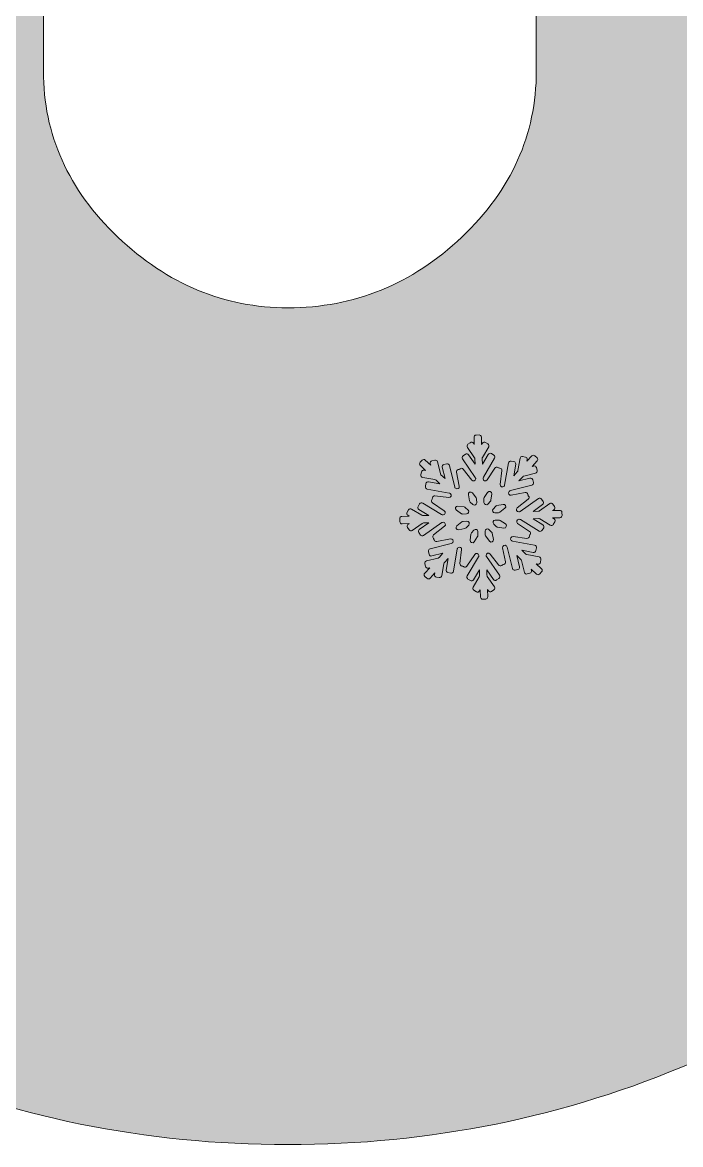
# Model space of a CAD drawing. Header units: millimetres. Extents: x 38 to 178, y -114 to -14.
# Drawn here: x 137.82 to 157.8, y -112.9 to -78.83 of the extents above; entities that cross this region are included whole.
import ezdxf

# ---------------------------------------------------------------- set-up
doc = ezdxf.new("R2010")
doc.units = ezdxf.units.MM
doc.header["$MEASUREMENT"] = 0
doc.layers.add('engraving', color=7, linetype='Continuous')
doc.layers.add('Layer 1', color=7, linetype='Continuous')

msp = doc.modelspace()

# ---------------------------------------------------------------- hatches: boundary and pattern name
at = {"layer": 'Layer 1'}
h = msp.add_hatch(color=2, dxfattribs=at)
h.dxf.hatch_style = 2
edge = h.paths.add_edge_path()
edge.add_spline(control_points=[(156.519, -27.749), (156.519, -27.749), (153.715, -27.749), (153.715, -27.749), (153.018, -26.097), (151.442, -24.9), (149.578, -24.758), (151.083, -23.643), (152.063, -21.859), (152.063, -19.842), (152.063, -16.462), (149.323, -13.721), (145.942, -13.721), (142.562, -13.721), (139.821, -16.462), (139.821, -19.842), (139.821, -21.859), (140.801, -23.643), (142.306, -24.758), (140.442, -24.9), (138.866, -26.097), (138.17, -27.749), (138.17, -27.749), (135.366, -27.749), (135.366, -27.749), (135.366, -27.749), (114.098, -27.749), (114.098, -27.749), (114.098, -27.749), (114.098, -81.46), (114.098, -81.46), (114.098, -85.792), (114.949, -89.87), (116.651, -93.698), (118.352, -97.527), (120.654, -100.853), (123.553, -103.675), (126.454, -106.499), (129.818, -108.741), (133.645, -110.403), (137.474, -112.065), (141.552, -112.898), (145.884, -112.898), (150.215, -112.898), (154.313, -112.065), (158.181, -110.403), (162.047, -108.741), (165.432, -106.499), (168.331, -103.675), (171.231, -100.853), (173.532, -97.527), (175.234, -93.698), (176.934, -89.87), (177.786, -85.792), (177.786, -81.46), (177.786, -81.46), (177.786, -27.749), (177.786, -27.749), (177.786, -27.749), (156.519, -27.749), (156.519, -27.749)], knot_values=[0, 0, 0, 0, 1, 1, 1, 2, 2, 2, 3, 3, 3, 4, 4, 4, 5, 5, 5, 6, 6, 6, 7, 7, 7, 8, 8, 8, 9, 9, 9, 10, 10, 10, 11, 11, 11, 12, 12, 12, 13, 13, 13, 14, 14, 14, 15, 15, 15, 16, 16, 16, 17, 17, 17, 18, 18, 18, 19, 19, 19, 20, 20, 20, 20], degree=3, periodic=1)
edge = h.paths.add_edge_path()
edge.add_spline(control_points=[(142.135, -19.842), (142.135, -17.743), (143.843, -16.035), (145.942, -16.035), (148.042, -16.035), (149.75, -17.743), (149.75, -19.842), (149.75, -21.942), (148.042, -23.65), (145.942, -23.65), (143.843, -23.65), (142.135, -21.942), (142.135, -19.842)], knot_values=[0, 0, 0, 0, 1, 1, 1, 2, 2, 2, 3, 3, 3, 4, 4, 4, 4], degree=3, periodic=1)
edge = h.paths.add_edge_path()
edge.add_spline(control_points=[(151.163, -85.346), (149.655, -86.778), (147.895, -87.492), (145.884, -87.492), (143.95, -87.492), (142.231, -86.778), (140.722, -85.346), (139.214, -83.915), (138.461, -82.234), (138.461, -80.3), (138.461, -80.3), (138.461, -31.811), (138.461, -31.811), (138.461, -31.811), (153.425, -31.811), (153.425, -31.811), (153.425, -31.811), (153.425, -80.3), (153.425, -80.3), (153.425, -82.234), (152.67, -83.915), (151.163, -85.346)], knot_values=[0, 0, 0, 0, 1, 1, 1, 2, 2, 2, 3, 3, 3, 4, 4, 4, 5, 5, 5, 6, 6, 6, 7, 7, 7, 7], degree=3, periodic=1)

# ---------------------------------------------------------------- linework, layer by layer
at = {"layer": 'engraving', "lineweight": 0}
for points, knots in [([(154.205, -93.707), (154.204, -93.669), (154.172, -93.64), (154.135, -93.642), (154.135, -93.642), (153.919, -93.65), (153.919, -93.65), (153.919, -93.65), (153.959, -93.622), (153.959, -93.622), (153.99, -93.6), (153.997, -93.559), (153.976, -93.528), (153.976, -93.528), (153.926, -93.456), (153.926, -93.456), (153.904, -93.425), (153.862, -93.417), (153.831, -93.439), (153.831, -93.439), (153.526, -93.654), (153.526, -93.654), (153.515, -93.662), (153.503, -93.666), (153.489, -93.667), (153.489, -93.667), (153.325, -93.673), (153.325, -93.673), (153.325, -93.673), (153.615, -93.468), (153.615, -93.468), (153.645, -93.447), (153.653, -93.405), (153.632, -93.374), (153.632, -93.374), (153.582, -93.302), (153.582, -93.302), (153.56, -93.271), (153.518, -93.263), (153.487, -93.285), (153.487, -93.285), (152.931, -93.677), (152.931, -93.677), (152.921, -93.685), (152.908, -93.689), (152.895, -93.69), (152.895, -93.69), (152.892, -93.69), (152.892, -93.69), (152.826, -93.692), (152.796, -93.61), (152.847, -93.569), (152.847, -93.569), (153.18, -93.307), (153.18, -93.307), (153.21, -93.284), (153.215, -93.242), (153.192, -93.212), (153.192, -93.212), (153.182, -93.198), (153.182, -93.198), (153.175, -93.19), (153.171, -93.18), (153.169, -93.17), (153.169, -93.17), (153.165, -93.153), (153.165, -93.153), (153.158, -93.116), (153.122, -93.092), (153.086, -93.1), (153.086, -93.1), (152.665, -93.184), (152.665, -93.184), (152.601, -93.196), (152.558, -93.12), (152.602, -93.072), (152.602, -93.072), (152.609, -93.064), (152.609, -93.064), (152.618, -93.054), (152.629, -93.047), (152.642, -93.044), (152.642, -93.044), (153.288, -92.882), (153.288, -92.882), (153.324, -92.873), (153.346, -92.836), (153.337, -92.8), (153.337, -92.8), (153.316, -92.714), (153.316, -92.714), (153.307, -92.678), (153.27, -92.656), (153.233, -92.665), (153.233, -92.665), (152.896, -92.75), (152.896, -92.75), (152.896, -92.75), (153.012, -92.622), (153.012, -92.622), (153.021, -92.612), (153.033, -92.605), (153.045, -92.602), (153.045, -92.602), (153.399, -92.514), (153.399, -92.514), (153.435, -92.504), (153.457, -92.468), (153.448, -92.432), (153.448, -92.432), (153.427, -92.346), (153.427, -92.346), (153.418, -92.309), (153.381, -92.287), (153.345, -92.296), (153.345, -92.296), (153.299, -92.308), (153.299, -92.308), (153.299, -92.308), (153.45, -92.142), (153.45, -92.142), (153.475, -92.115), (153.474, -92.072), (153.447, -92.047), (153.447, -92.047), (153.382, -91.987), (153.382, -91.987), (153.355, -91.961), (153.312, -91.963), (153.286, -91.991), (153.286, -91.991), (153.141, -92.149), (153.141, -92.149), (153.141, -92.149), (153.15, -92.102), (153.15, -92.102), (153.156, -92.065), (153.132, -92.03), (153.095, -92.024), (153.095, -92.024), (153.009, -92.008), (153.009, -92.008), (152.972, -92.002), (152.937, -92.026), (152.931, -92.063), (152.931, -92.063), (152.866, -92.436), (152.866, -92.436), (152.864, -92.448), (152.858, -92.46), (152.849, -92.47), (152.849, -92.47), (152.738, -92.591), (152.738, -92.591), (152.738, -92.591), (152.799, -92.239), (152.799, -92.239), (152.806, -92.203), (152.781, -92.168), (152.745, -92.161), (152.745, -92.161), (152.659, -92.146), (152.659, -92.146), (152.622, -92.139), (152.587, -92.164), (152.581, -92.201), (152.581, -92.201), (152.463, -92.877), (152.463, -92.877), (152.46, -92.89), (152.455, -92.902), (152.446, -92.911), (152.446, -92.911), (152.446, -92.911), (152.446, -92.911), (152.402, -92.96), (152.321, -92.923), (152.329, -92.858), (152.329, -92.858), (152.38, -92.436), (152.38, -92.436), (152.385, -92.399), (152.358, -92.365), (152.321, -92.361), (152.321, -92.361), (152.305, -92.359), (152.305, -92.359), (152.295, -92.357), (152.285, -92.353), (152.276, -92.347), (152.276, -92.347), (152.262, -92.338), (152.262, -92.338), (152.231, -92.317), (152.189, -92.326), (152.168, -92.357), (152.168, -92.357), (151.932, -92.715), (151.932, -92.715), (151.896, -92.769), (151.81, -92.746), (151.808, -92.68), (151.808, -92.68), (151.807, -92.672), (151.807, -92.672), (151.807, -92.659), (151.81, -92.646), (151.817, -92.635), (151.817, -92.635), (152.159, -92.058), (152.159, -92.058), (152.178, -92.026), (152.168, -91.985), (152.136, -91.965), (152.136, -91.965), (152.062, -91.92), (152.062, -91.92), (152.03, -91.9), (151.988, -91.911), (151.968, -91.943), (151.968, -91.943), (151.79, -92.244), (151.79, -92.244), (151.79, -92.244), (151.783, -92.071), (151.783, -92.071), (151.783, -92.058), (151.786, -92.045), (151.792, -92.033), (151.792, -92.033), (151.98, -91.717), (151.98, -91.717), (151.999, -91.685), (151.989, -91.643), (151.958, -91.624), (151.958, -91.624), (151.883, -91.579), (151.883, -91.579), (151.851, -91.559), (151.809, -91.57), (151.789, -91.602), (151.789, -91.602), (151.766, -91.642), (151.766, -91.642), (151.766, -91.642), (151.757, -91.417), (151.757, -91.417), (151.755, -91.38), (151.724, -91.351), (151.686, -91.352), (151.686, -91.352), (151.6, -91.356), (151.6, -91.356), (151.562, -91.357), (151.533, -91.389), (151.535, -91.426), (151.535, -91.426), (151.543, -91.643), (151.543, -91.643), (151.543, -91.643), (151.517, -91.605), (151.517, -91.605), (151.496, -91.574), (151.453, -91.566), (151.422, -91.588), (151.422, -91.588), (151.351, -91.638), (151.351, -91.638), (151.321, -91.66), (151.313, -91.701), (151.334, -91.732), (151.334, -91.732), (151.549, -92.043), (151.549, -92.043), (151.556, -92.053), (151.56, -92.065), (151.561, -92.078), (151.561, -92.078), (151.568, -92.245), (151.568, -92.245), (151.568, -92.245), (151.366, -91.952), (151.366, -91.952), (151.344, -91.922), (151.302, -91.914), (151.271, -91.936), (151.271, -91.936), (151.2, -91.986), (151.2, -91.986), (151.17, -92.007), (151.162, -92.049), (151.183, -92.08), (151.183, -92.08), (151.573, -92.644), (151.573, -92.644), (151.581, -92.655), (151.585, -92.667), (151.585, -92.68), (151.585, -92.68), (151.585, -92.681), (151.585, -92.681), (151.588, -92.747), (151.504, -92.777), (151.464, -92.725), (151.464, -92.725), (151.208, -92.392), (151.208, -92.392), (151.185, -92.362), (151.142, -92.357), (151.112, -92.38), (151.112, -92.38), (151.099, -92.39), (151.099, -92.39), (151.091, -92.397), (151.081, -92.401), (151.071, -92.403), (151.071, -92.403), (151.055, -92.406), (151.055, -92.406), (151.018, -92.414), (150.995, -92.449), (151.002, -92.486), (151.002, -92.486), (151.085, -92.911), (151.085, -92.911), (151.098, -92.975), (151.021, -93.018), (150.973, -92.973), (150.973, -92.973), (150.969, -92.969), (150.969, -92.969), (150.959, -92.96), (150.952, -92.949), (150.949, -92.936), (150.949, -92.936), (150.787, -92.282), (150.787, -92.282), (150.778, -92.245), (150.742, -92.223), (150.705, -92.232), (150.705, -92.232), (150.621, -92.253), (150.621, -92.253), (150.585, -92.262), (150.563, -92.299), (150.572, -92.335), (150.572, -92.335), (150.656, -92.677), (150.656, -92.677), (150.656, -92.677), (150.531, -92.56), (150.531, -92.56), (150.522, -92.551), (150.515, -92.54), (150.512, -92.527), (150.512, -92.527), (150.423, -92.168), (150.423, -92.168), (150.414, -92.131), (150.377, -92.109), (150.341, -92.118), (150.341, -92.118), (150.256, -92.14), (150.256, -92.14), (150.22, -92.149), (150.198, -92.185), (150.207, -92.221), (150.207, -92.221), (150.219, -92.268), (150.219, -92.268), (150.219, -92.268), (150.056, -92.116), (150.056, -92.116), (150.029, -92.09), (149.985, -92.092), (149.96, -92.12), (149.96, -92.12), (149.901, -92.184), (149.901, -92.184), (149.876, -92.212), (149.878, -92.254), (149.905, -92.279), (149.905, -92.279), (150.064, -92.428), (150.064, -92.428), (150.064, -92.428), (150.017, -92.42), (150.017, -92.42), (149.98, -92.413), (149.945, -92.438), (149.938, -92.475), (149.938, -92.475), (149.923, -92.562), (149.923, -92.562), (149.917, -92.598), (149.941, -92.633), (149.978, -92.64), (149.978, -92.64), (150.345, -92.706), (150.345, -92.706), (150.358, -92.709), (150.37, -92.715), (150.38, -92.724), (150.38, -92.724), (150.501, -92.837), (150.501, -92.837), (150.501, -92.837), (150.154, -92.774), (150.154, -92.774), (150.117, -92.768), (150.081, -92.792), (150.075, -92.829), (150.075, -92.829), (150.06, -92.916), (150.06, -92.916), (150.053, -92.953), (150.078, -92.988), (150.114, -92.995), (150.114, -92.995), (150.783, -93.116), (150.783, -93.116), (150.796, -93.118), (150.808, -93.124), (150.817, -93.133), (150.817, -93.133), (150.82, -93.136), (150.82, -93.136), (150.868, -93.18), (150.831, -93.261), (150.766, -93.252), (150.766, -93.252), (150.349, -93.199), (150.349, -93.199), (150.312, -93.195), (150.278, -93.221), (150.273, -93.258), (150.273, -93.258), (150.271, -93.275), (150.271, -93.275), (150.27, -93.286), (150.266, -93.296), (150.261, -93.304), (150.261, -93.304), (150.251, -93.319), (150.251, -93.319), (150.231, -93.35), (150.239, -93.391), (150.27, -93.412), (150.27, -93.412), (150.628, -93.655), (150.628, -93.655), (150.682, -93.692), (150.658, -93.776), (150.593, -93.779), (150.593, -93.779), (150.585, -93.779), (150.585, -93.779), (150.571, -93.78), (150.558, -93.776), (150.547, -93.77), (150.547, -93.77), (149.976, -93.422), (149.976, -93.422), (149.944, -93.402), (149.902, -93.413), (149.883, -93.445), (149.883, -93.445), (149.838, -93.521), (149.838, -93.521), (149.819, -93.553), (149.829, -93.594), (149.861, -93.613), (149.861, -93.613), (150.161, -93.796), (150.161, -93.796), (150.161, -93.796), (149.99, -93.802), (149.99, -93.802), (149.977, -93.803), (149.964, -93.799), (149.952, -93.793), (149.952, -93.793), (149.64, -93.602), (149.64, -93.602), (149.607, -93.583), (149.565, -93.593), (149.546, -93.625), (149.546, -93.625), (149.501, -93.701), (149.501, -93.701), (149.482, -93.733), (149.493, -93.774), (149.524, -93.793), (149.524, -93.793), (149.566, -93.819), (149.566, -93.819), (149.566, -93.819), (149.344, -93.827), (149.344, -93.827), (149.306, -93.829), (149.277, -93.86), (149.279, -93.898), (149.279, -93.898), (149.282, -93.986), (149.282, -93.986), (149.284, -94.023), (149.315, -94.053), (149.353, -94.051), (149.353, -94.051), (149.568, -94.043), (149.568, -94.043), (149.568, -94.043), (149.528, -94.071), (149.528, -94.071), (149.498, -94.092), (149.49, -94.134), (149.511, -94.165), (149.511, -94.165), (149.562, -94.237), (149.562, -94.237), (149.583, -94.268), (149.626, -94.276), (149.656, -94.254), (149.656, -94.254), (149.961, -94.038), (149.961, -94.038), (149.972, -94.031), (149.985, -94.027), (149.998, -94.026), (149.998, -94.026), (150.163, -94.02), (150.163, -94.02), (150.163, -94.02), (149.872, -94.225), (149.872, -94.225), (149.842, -94.246), (149.835, -94.288), (149.856, -94.318), (149.856, -94.318), (149.906, -94.391), (149.906, -94.391), (149.927, -94.422), (149.97, -94.43), (150, -94.408), (150, -94.408), (150.556, -94.015), (150.556, -94.015), (150.567, -94.008), (150.579, -94.003), (150.593, -94.003), (150.593, -94.003), (150.596, -94.003), (150.596, -94.003), (150.661, -94), (150.692, -94.083), (150.64, -94.124), (150.64, -94.124), (150.307, -94.386), (150.307, -94.386), (150.278, -94.409), (150.273, -94.451), (150.295, -94.481), (150.295, -94.481), (150.306, -94.494), (150.306, -94.494), (150.312, -94.503), (150.317, -94.512), (150.319, -94.523), (150.319, -94.523), (150.322, -94.54), (150.322, -94.54), (150.329, -94.576), (150.365, -94.6), (150.402, -94.593), (150.402, -94.593), (150.822, -94.509), (150.822, -94.509), (150.887, -94.496), (150.93, -94.573), (150.886, -94.621), (150.886, -94.621), (150.879, -94.629), (150.879, -94.629), (150.87, -94.639), (150.858, -94.645), (150.845, -94.649), (150.845, -94.649), (150.2, -94.811), (150.2, -94.811), (150.164, -94.82), (150.142, -94.856), (150.151, -94.893), (150.151, -94.893), (150.172, -94.978), (150.172, -94.978), (150.181, -95.015), (150.218, -95.037), (150.254, -95.028), (150.254, -95.028), (150.592, -94.943), (150.592, -94.943), (150.592, -94.943), (150.475, -95.071), (150.475, -95.071), (150.466, -95.08), (150.455, -95.087), (150.442, -95.091), (150.442, -95.091), (150.088, -95.179), (150.088, -95.179), (150.052, -95.188), (150.03, -95.225), (150.039, -95.261), (150.039, -95.261), (150.06, -95.347), (150.06, -95.347), (150.069, -95.383), (150.106, -95.405), (150.142, -95.396), (150.142, -95.396), (150.189, -95.385), (150.189, -95.385), (150.189, -95.385), (150.037, -95.551), (150.037, -95.551), (150.012, -95.578), (150.014, -95.621), (150.041, -95.646), (150.041, -95.646), (150.105, -95.706), (150.105, -95.706), (150.132, -95.732), (150.176, -95.73), (150.201, -95.702), (150.201, -95.702), (150.346, -95.543), (150.346, -95.543), (150.346, -95.543), (150.338, -95.591), (150.338, -95.591), (150.331, -95.627), (150.356, -95.662), (150.392, -95.669), (150.392, -95.669), (150.478, -95.684), (150.478, -95.684), (150.515, -95.691), (150.55, -95.666), (150.557, -95.629), (150.557, -95.629), (150.621, -95.257), (150.621, -95.257), (150.624, -95.245), (150.629, -95.233), (150.638, -95.223), (150.638, -95.223), (150.749, -95.102), (150.749, -95.102), (150.749, -95.102), (150.688, -95.454), (150.688, -95.454), (150.682, -95.49), (150.706, -95.525), (150.743, -95.532), (150.743, -95.532), (150.828, -95.547), (150.828, -95.547), (150.865, -95.554), (150.9, -95.529), (150.907, -95.492), (150.907, -95.492), (151.025, -94.815), (151.025, -94.815), (151.027, -94.803), (151.033, -94.791), (151.041, -94.781), (151.041, -94.781), (151.041, -94.781), (151.041, -94.781), (151.086, -94.733), (151.166, -94.77), (151.159, -94.835), (151.159, -94.835), (151.107, -95.257), (151.107, -95.257), (151.103, -95.294), (151.129, -95.327), (151.166, -95.332), (151.166, -95.332), (151.182, -95.334), (151.182, -95.334), (151.193, -95.336), (151.203, -95.339), (151.212, -95.345), (151.212, -95.345), (151.225, -95.354), (151.225, -95.354), (151.256, -95.376), (151.299, -95.367), (151.319, -95.336), (151.319, -95.336), (151.556, -94.978), (151.556, -94.978), (151.592, -94.923), (151.677, -94.947), (151.68, -95.013), (151.68, -95.013), (151.68, -95.02), (151.68, -95.02), (151.681, -95.033), (151.677, -95.046), (151.671, -95.058), (151.671, -95.058), (151.328, -95.635), (151.328, -95.635), (151.309, -95.667), (151.319, -95.708), (151.351, -95.728), (151.351, -95.728), (151.426, -95.773), (151.426, -95.773), (151.458, -95.793), (151.5, -95.782), (151.519, -95.75), (151.519, -95.75), (151.697, -95.449), (151.697, -95.449), (151.697, -95.449), (151.704, -95.622), (151.704, -95.622), (151.705, -95.635), (151.702, -95.648), (151.695, -95.659), (151.695, -95.659), (151.507, -95.976), (151.507, -95.976), (151.488, -96.008), (151.498, -96.049), (151.53, -96.069), (151.53, -96.069), (151.605, -96.114), (151.605, -96.114), (151.637, -96.134), (151.679, -96.123), (151.698, -96.091), (151.698, -96.091), (151.722, -96.051), (151.722, -96.051), (151.722, -96.051), (151.731, -96.275), (151.731, -96.275), (151.732, -96.313), (151.764, -96.342), (151.801, -96.34), (151.801, -96.34), (151.888, -96.337), (151.888, -96.337), (151.925, -96.335), (151.954, -96.304), (151.953, -96.267), (151.953, -96.267), (151.944, -96.05), (151.944, -96.05), (151.944, -96.05), (151.97, -96.088), (151.97, -96.088), (151.992, -96.119), (152.034, -96.127), (152.065, -96.105), (152.065, -96.105), (152.136, -96.055), (152.136, -96.055), (152.167, -96.033), (152.174, -95.991), (152.153, -95.961), (152.153, -95.961), (151.938, -95.65), (151.938, -95.65), (151.931, -95.64), (151.927, -95.627), (151.926, -95.614), (151.926, -95.614), (151.92, -95.448), (151.92, -95.448), (151.92, -95.448), (152.122, -95.74), (152.122, -95.74), (152.143, -95.771), (152.186, -95.779), (152.216, -95.757), (152.216, -95.757), (152.288, -95.707), (152.288, -95.707), (152.318, -95.685), (152.325, -95.643), (152.304, -95.613), (152.304, -95.613), (151.914, -95.048), (151.914, -95.048), (151.907, -95.038), (151.903, -95.026), (151.902, -95.013), (151.902, -95.013), (151.902, -95.012), (151.902, -95.012), (151.899, -94.946), (151.983, -94.915), (152.023, -94.968), (152.023, -94.968), (152.28, -95.301), (152.28, -95.301), (152.303, -95.331), (152.346, -95.336), (152.375, -95.313), (152.375, -95.313), (152.388, -95.303), (152.388, -95.303), (152.396, -95.296), (152.406, -95.292), (152.417, -95.29), (152.417, -95.29), (152.433, -95.286), (152.433, -95.286), (152.469, -95.279), (152.493, -95.243), (152.486, -95.207), (152.486, -95.207), (152.402, -94.782), (152.402, -94.782), (152.389, -94.718), (152.467, -94.675), (152.515, -94.72), (152.515, -94.72), (152.519, -94.723), (152.519, -94.723), (152.528, -94.732), (152.535, -94.744), (152.538, -94.757), (152.538, -94.757), (152.7, -95.411), (152.7, -95.411), (152.709, -95.448), (152.746, -95.47), (152.782, -95.461), (152.782, -95.461), (152.866, -95.439), (152.866, -95.439), (152.903, -95.43), (152.925, -95.394), (152.916, -95.358), (152.916, -95.358), (152.831, -95.016), (152.831, -95.016), (152.831, -95.016), (152.956, -95.133), (152.956, -95.133), (152.966, -95.142), (152.973, -95.153), (152.976, -95.166), (152.976, -95.166), (153.065, -95.525), (153.065, -95.525), (153.074, -95.561), (153.11, -95.584), (153.147, -95.574), (153.147, -95.574), (153.231, -95.553), (153.231, -95.553), (153.267, -95.544), (153.289, -95.508), (153.28, -95.471), (153.28, -95.471), (153.269, -95.425), (153.269, -95.425), (153.269, -95.425), (153.431, -95.577), (153.431, -95.577), (153.459, -95.603), (153.502, -95.601), (153.528, -95.573), (153.528, -95.573), (153.587, -95.508), (153.587, -95.508), (153.612, -95.481), (153.61, -95.439), (153.583, -95.413), (153.583, -95.413), (153.424, -95.265), (153.424, -95.265), (153.424, -95.265), (153.47, -95.273), (153.47, -95.273), (153.507, -95.28), (153.543, -95.255), (153.549, -95.218), (153.549, -95.218), (153.564, -95.131), (153.564, -95.131), (153.57, -95.094), (153.546, -95.059), (153.509, -95.053), (153.509, -95.053), (153.142, -94.986), (153.142, -94.986), (153.129, -94.984), (153.117, -94.978), (153.108, -94.969), (153.108, -94.969), (152.986, -94.855), (152.986, -94.855), (152.986, -94.855), (153.334, -94.918), (153.334, -94.918), (153.371, -94.925), (153.406, -94.9), (153.412, -94.863), (153.412, -94.863), (153.428, -94.776), (153.428, -94.776), (153.434, -94.74), (153.41, -94.705), (153.373, -94.698), (153.373, -94.698), (152.704, -94.577), (152.704, -94.577), (152.692, -94.575), (152.68, -94.569), (152.67, -94.56), (152.67, -94.56), (152.667, -94.557), (152.667, -94.557), (152.619, -94.512), (152.657, -94.432), (152.722, -94.441), (152.722, -94.441), (153.138, -94.493), (153.138, -94.493), (153.176, -94.498), (153.209, -94.472), (153.214, -94.435), (153.214, -94.435), (153.216, -94.417), (153.216, -94.417), (153.217, -94.407), (153.221, -94.397), (153.227, -94.388), (153.227, -94.388), (153.236, -94.374), (153.236, -94.374), (153.257, -94.343), (153.249, -94.301), (153.218, -94.281), (153.218, -94.281), (152.859, -94.037), (152.859, -94.037), (152.805, -94.001), (152.829, -93.916), (152.894, -93.914), (152.894, -93.914), (152.903, -93.913), (152.903, -93.913), (152.916, -93.913), (152.929, -93.916), (152.941, -93.923), (152.941, -93.923), (153.511, -94.271), (153.511, -94.271), (153.543, -94.29), (153.585, -94.28), (153.605, -94.248), (153.605, -94.248), (153.649, -94.172), (153.649, -94.172), (153.668, -94.14), (153.658, -94.099), (153.626, -94.08), (153.626, -94.08), (153.327, -93.897), (153.327, -93.897), (153.327, -93.897), (153.497, -93.89), (153.497, -93.89), (153.511, -93.89), (153.524, -93.893), (153.535, -93.9), (153.535, -93.9), (153.848, -94.091), (153.848, -94.091), (153.88, -94.11), (153.922, -94.1), (153.941, -94.067), (153.941, -94.067), (153.986, -93.992), (153.986, -93.992), (154.005, -93.96), (153.995, -93.919), (153.963, -93.899), (153.963, -93.899), (153.921, -93.874), (153.921, -93.874), (153.921, -93.874), (154.144, -93.865), (154.144, -93.865), (154.181, -93.864), (154.21, -93.832), (154.209, -93.795), (154.209, -93.795), (154.205, -93.707), (154.205, -93.707)], [0, 0, 0, 0, 1, 1, 1, 2, 2, 2, 3, 3, 3, 4, 4, 4, 5, 5, 5, 6, 6, 6, 7, 7, 7, 8, 8, 8, 9, 9, 9, 10, 10, 10, 11, 11, 11, 12, 12, 12, 13, 13, 13, 14, 14, 14, 15, 15, 15, 16, 16, 16, 17, 17, 17, 18, 18, 18, 19, 19, 19, 20, 20, 20, 21, 21, 21, 22, 22, 22, 23, 23, 23, 24, 24, 24, 25, 25, 25, 26, 26, 26, 27, 27, 27, 28, 28, 28, 29, 29, 29, 30, 30, 30, 31, 31, 31, 32, 32, 32, 33, 33, 33, 34, 34, 34, 35, 35, 35, 36, 36, 36, 37, 37, 37, 38, 38, 38, 39, 39, 39, 40, 40, 40, 41, 41, 41, 42, 42, 42, 43, 43, 43, 44, 44, 44, 45, 45, 45, 46, 46, 46, 47, 47, 47, 48, 48, 48, 49, 49, 49, 50, 50, 50, 51, 51, 51, 52, 52, 52, 53, 53, 53, 54, 54, 54, 55, 55, 55, 56, 56, 56, 57, 57, 57, 58, 58, 58, 59, 59, 59, 60, 60, 60, 61, 61, 61, 62, 62, 62, 63, 63, 63, 64, 64, 64, 65, 65, 65, 66, 66, 66, 67, 67, 67, 68, 68, 68, 69, 69, 69, 70, 70, 70, 71, 71, 71, 72, 72, 72, 73, 73, 73, 74, 74, 74, 75, 75, 75, 76, 76, 76, 77, 77, 77, 78, 78, 78, 79, 79, 79, 80, 80, 80, 81, 81, 81, 82, 82, 82, 83, 83, 83, 84, 84, 84, 85, 85, 85, 86, 86, 86, 87, 87, 87, 88, 88, 88, 89, 89, 89, 90, 90, 90, 91, 91, 91, 92, 92, 92, 93, 93, 93, 94, 94, 94, 95, 95, 95, 96, 96, 96, 97, 97, 97, 98, 98, 98, 99, 99, 99, 100, 100, 100, 101, 101, 101, 102, 102, 102, 103, 103, 103, 104, 104, 104, 105, 105, 105, 106, 106, 106, 107, 107, 107, 108, 108, 108, 109, 109, 109, 110, 110, 110, 111, 111, 111, 112, 112, 112, 113, 113, 113, 114, 114, 114, 115, 115, 115, 116, 116, 116, 117, 117, 117, 118, 118, 118, 119, 119, 119, 120, 120, 120, 121, 121, 121, 122, 122, 122, 123, 123, 123, 124, 124, 124, 125, 125, 125, 126, 126, 126, 127, 127, 127, 128, 128, 128, 129, 129, 129, 130, 130, 130, 131, 131, 131, 132, 132, 132, 133, 133, 133, 134, 134, 134, 135, 135, 135, 136, 136, 136, 137, 137, 137, 138, 138, 138, 139, 139, 139, 140, 140, 140, 141, 141, 141, 142, 142, 142, 143, 143, 143, 144, 144, 144, 145, 145, 145, 146, 146, 146, 147, 147, 147, 148, 148, 148, 149, 149, 149, 150, 150, 150, 151, 151, 151, 152, 152, 152, 153, 153, 153, 154, 154, 154, 155, 155, 155, 156, 156, 156, 157, 157, 157, 158, 158, 158, 159, 159, 159, 160, 160, 160, 161, 161, 161, 162, 162, 162, 163, 163, 163, 164, 164, 164, 165, 165, 165, 166, 166, 166, 167, 167, 167, 168, 168, 168, 169, 169, 169, 170, 170, 170, 171, 171, 171, 172, 172, 172, 173, 173, 173, 174, 174, 174, 175, 175, 175, 176, 176, 176, 177, 177, 177, 178, 178, 178, 179, 179, 179, 180, 180, 180, 181, 181, 181, 182, 182, 182, 183, 183, 183, 184, 184, 184, 185, 185, 185, 186, 186, 186, 187, 187, 187, 188, 188, 188, 189, 189, 189, 190, 190, 190, 191, 191, 191, 192, 192, 192, 193, 193, 193, 194, 194, 194, 195, 195, 195, 196, 196, 196, 197, 197, 197, 198, 198, 198, 199, 199, 199, 200, 200, 200, 201, 201, 201, 202, 202, 202, 203, 203, 203, 204, 204, 204, 205, 205, 205, 206, 206, 206, 207, 207, 207, 208, 208, 208, 209, 209, 209, 210, 210, 210, 211, 211, 211, 212, 212, 212, 213, 213, 213, 214, 214, 214, 215, 215, 215, 216, 216, 216, 217, 217, 217, 218, 218, 218, 219, 219, 219, 220, 220, 220, 221, 221, 221, 222, 222, 222, 223, 223, 223, 224, 224, 224, 225, 225, 225, 226, 226, 226, 227, 227, 227, 228, 228, 228, 229, 229, 229, 230, 230, 230, 231, 231, 231, 232, 232, 232, 233, 233, 233, 234, 234, 234, 235, 235, 235, 236, 236, 236, 237, 237, 237, 238, 238, 238, 239, 239, 239, 240, 240, 240, 241, 241, 241, 242, 242, 242, 243, 243, 243, 244, 244, 244, 245, 245, 245, 246, 246, 246, 247, 247, 247, 248, 248, 248, 249, 249, 249, 250, 250, 250, 251, 251, 251, 252, 252, 252, 253, 253, 253, 254, 254, 254, 255, 255, 255, 256, 256, 256, 257, 257, 257, 258, 258, 258, 259, 259, 259, 260, 260, 260, 261, 261, 261, 262, 262, 262, 263, 263, 263, 264, 264, 264, 265, 265, 265, 266, 266, 266, 267, 267, 267, 268, 268, 268, 269, 269, 269, 270, 270, 270, 271, 271, 271, 272, 272, 272, 273, 273, 273, 274, 274, 274, 275, 275, 275, 276, 276, 276, 277, 277, 277, 278, 278, 278, 279, 279, 279, 280, 280, 280, 281, 281, 281, 282, 282, 282, 283, 283, 283, 284, 284, 284, 285, 285, 285, 286, 286, 286, 287, 287, 287, 288, 288, 288, 289, 289, 289, 290, 290, 290, 291, 291, 291, 292, 292, 292, 293, 293, 293, 294, 294, 294, 295, 295, 295, 296, 296, 296, 297, 297, 297, 298, 298, 298, 299, 299, 299, 300, 300, 300, 301, 301, 301, 302, 302, 302, 303, 303, 303, 304, 304, 304, 305, 305, 305, 306, 306, 306, 307, 307, 307, 308, 308, 308, 309, 309, 309, 310, 310, 310, 311, 311, 311, 312, 312, 312, 313, 313, 313, 314, 314, 314, 315, 315, 315, 316, 316, 316, 317, 317, 317, 318, 318, 318, 319, 319, 319, 320, 320, 320, 321, 321, 321, 322, 322, 322, 323, 323, 323, 324, 324, 324, 325, 325, 325, 326, 326, 326, 327, 327, 327, 328, 328, 328, 329, 329, 329, 330, 330, 330, 331, 331, 331, 332, 332, 332, 333, 333, 333, 334, 334, 334, 335, 335, 335, 336, 336, 336, 336]), ([(151.483, -93.114), (151.483, -93.114), (151.596, -93.262), (151.596, -93.262), (151.605, -93.273), (151.61, -93.286), (151.61, -93.3), (151.61, -93.3), (151.615, -93.415), (151.615, -93.415), (151.617, -93.475), (151.545, -93.508), (151.501, -93.467), (151.501, -93.467), (151.42, -93.391), (151.42, -93.391), (151.409, -93.381), (151.402, -93.368), (151.399, -93.354), (151.399, -93.354), (151.363, -93.169), (151.363, -93.169), (151.349, -93.099), (151.439, -93.058), (151.483, -93.114)], [0, 0, 0, 0, 1, 1, 1, 2, 2, 2, 3, 3, 3, 4, 4, 4, 5, 5, 5, 6, 6, 6, 7, 7, 7, 8, 8, 8, 8]), ([(151.837, -93.407), (151.837, -93.407), (151.832, -93.292), (151.832, -93.292), (151.832, -93.278), (151.836, -93.264), (151.844, -93.252), (151.844, -93.252), (151.947, -93.096), (151.947, -93.096), (151.986, -93.037), (152.079, -93.071), (152.07, -93.142), (152.07, -93.142), (152.048, -93.329), (152.048, -93.329), (152.046, -93.343), (152.04, -93.356), (152.03, -93.367), (152.03, -93.367), (151.955, -93.45), (151.955, -93.45), (151.914, -93.494), (151.84, -93.467), (151.837, -93.407)], [0, 0, 0, 0, 1, 1, 1, 2, 2, 2, 3, 3, 3, 4, 4, 4, 5, 5, 5, 6, 6, 6, 7, 7, 7, 8, 8, 8, 8]), ([(151.157, -93.744), (151.157, -93.744), (150.998, -93.636), (150.998, -93.636), (150.939, -93.596), (150.974, -93.504), (151.044, -93.513), (151.044, -93.513), (151.231, -93.537), (151.231, -93.537), (151.245, -93.539), (151.258, -93.545), (151.268, -93.555), (151.268, -93.555), (151.354, -93.634), (151.354, -93.634), (151.397, -93.675), (151.37, -93.749), (151.31, -93.751), (151.31, -93.751), (151.197, -93.756), (151.197, -93.756), (151.183, -93.756), (151.169, -93.752), (151.157, -93.744)], [0, 0, 0, 0, 1, 1, 1, 2, 2, 2, 3, 3, 3, 4, 4, 4, 5, 5, 5, 6, 6, 6, 7, 7, 7, 8, 8, 8, 8]), ([(152.115, -93.605), (152.115, -93.605), (152.193, -93.519), (152.193, -93.519), (152.203, -93.509), (152.216, -93.501), (152.23, -93.499), (152.23, -93.499), (152.416, -93.461), (152.416, -93.461), (152.486, -93.448), (152.527, -93.537), (152.471, -93.581), (152.471, -93.581), (152.321, -93.699), (152.321, -93.699), (152.31, -93.708), (152.296, -93.713), (152.282, -93.714), (152.282, -93.714), (152.168, -93.718), (152.168, -93.718), (152.108, -93.72), (152.075, -93.649), (152.115, -93.605)], [0, 0, 0, 0, 1, 1, 1, 2, 2, 2, 3, 3, 3, 4, 4, 4, 5, 5, 5, 6, 6, 6, 7, 7, 7, 8, 8, 8, 8]), ([(151.372, -94.088), (151.372, -94.088), (151.294, -94.173), (151.294, -94.173), (151.284, -94.184), (151.272, -94.191), (151.257, -94.194), (151.257, -94.194), (151.072, -94.231), (151.072, -94.231), (151.002, -94.245), (150.96, -94.156), (151.016, -94.112), (151.016, -94.112), (151.166, -93.994), (151.166, -93.994), (151.178, -93.985), (151.191, -93.98), (151.206, -93.979), (151.206, -93.979), (151.319, -93.975), (151.319, -93.975), (151.38, -93.972), (151.413, -94.044), (151.372, -94.088)], [0, 0, 0, 0, 1, 1, 1, 2, 2, 2, 3, 3, 3, 4, 4, 4, 5, 5, 5, 6, 6, 6, 7, 7, 7, 8, 8, 8, 8]), ([(152.331, -93.949), (152.331, -93.949), (152.489, -94.056), (152.489, -94.056), (152.548, -94.096), (152.514, -94.189), (152.443, -94.18), (152.443, -94.18), (152.257, -94.156), (152.257, -94.156), (152.243, -94.154), (152.229, -94.148), (152.219, -94.138), (152.219, -94.138), (152.134, -94.059), (152.134, -94.059), (152.09, -94.018), (152.117, -93.944), (152.177, -93.942), (152.177, -93.942), (152.29, -93.937), (152.29, -93.937), (152.304, -93.937), (152.319, -93.941), (152.331, -93.949)], [0, 0, 0, 0, 1, 1, 1, 2, 2, 2, 3, 3, 3, 4, 4, 4, 5, 5, 5, 6, 6, 6, 7, 7, 7, 8, 8, 8, 8]), ([(151.65, -94.286), (151.65, -94.286), (151.655, -94.4), (151.655, -94.4), (151.655, -94.415), (151.652, -94.429), (151.644, -94.44), (151.644, -94.44), (151.541, -94.596), (151.541, -94.596), (151.501, -94.656), (151.408, -94.622), (151.417, -94.551), (151.417, -94.551), (151.44, -94.363), (151.44, -94.363), (151.442, -94.349), (151.448, -94.336), (151.457, -94.326), (151.457, -94.326), (151.533, -94.243), (151.533, -94.243), (151.573, -94.198), (151.648, -94.226), (151.65, -94.286)], [0, 0, 0, 0, 1, 1, 1, 2, 2, 2, 3, 3, 3, 4, 4, 4, 5, 5, 5, 6, 6, 6, 7, 7, 7, 8, 8, 8, 8]), ([(152.004, -94.578), (152.004, -94.578), (151.891, -94.431), (151.891, -94.431), (151.882, -94.42), (151.878, -94.406), (151.877, -94.392), (151.877, -94.392), (151.872, -94.278), (151.872, -94.278), (151.87, -94.217), (151.942, -94.184), (151.986, -94.226), (151.986, -94.226), (152.068, -94.302), (152.068, -94.302), (152.078, -94.312), (152.085, -94.324), (152.088, -94.338), (152.088, -94.338), (152.125, -94.524), (152.125, -94.524), (152.138, -94.594), (152.048, -94.635), (152.004, -94.578)], [0, 0, 0, 0, 1, 1, 1, 2, 2, 2, 3, 3, 3, 4, 4, 4, 5, 5, 5, 6, 6, 6, 7, 7, 7, 8, 8, 8, 8])]:
    msp.add_open_spline(points, degree=3, knots=knots, dxfattribs=at)
at = {"layer": 'Layer 1', "lineweight": 0}
for points, knots in [([(156.519, -27.749), (156.519, -27.749), (153.715, -27.749), (153.715, -27.749), (153.018, -26.097), (151.442, -24.9), (149.578, -24.758), (151.083, -23.643), (152.063, -21.859), (152.063, -19.842), (152.063, -16.462), (149.323, -13.721), (145.942, -13.721), (142.562, -13.721), (139.821, -16.462), (139.821, -19.842), (139.821, -21.859), (140.801, -23.643), (142.306, -24.758), (140.442, -24.9), (138.866, -26.097), (138.17, -27.749), (138.17, -27.749), (135.366, -27.749), (135.366, -27.749), (135.366, -27.749), (114.098, -27.749), (114.098, -27.749), (114.098, -27.749), (114.098, -81.46), (114.098, -81.46), (114.098, -85.792), (114.949, -89.87), (116.651, -93.698), (118.352, -97.527), (120.654, -100.853), (123.553, -103.675), (126.454, -106.499), (129.818, -108.741), (133.645, -110.403), (137.474, -112.065), (141.552, -112.898), (145.884, -112.898), (150.215, -112.898), (154.313, -112.065), (158.181, -110.403), (162.047, -108.741), (165.432, -106.499), (168.331, -103.675), (171.231, -100.853), (173.532, -97.527), (175.234, -93.698), (176.934, -89.87), (177.786, -85.792), (177.786, -81.46), (177.786, -81.46), (177.786, -27.749), (177.786, -27.749), (177.786, -27.749), (156.519, -27.749), (156.519, -27.749)], [0, 0, 0, 0, 1, 1, 1, 2, 2, 2, 3, 3, 3, 4, 4, 4, 5, 5, 5, 6, 6, 6, 7, 7, 7, 8, 8, 8, 9, 9, 9, 10, 10, 10, 11, 11, 11, 12, 12, 12, 13, 13, 13, 14, 14, 14, 15, 15, 15, 16, 16, 16, 17, 17, 17, 18, 18, 18, 19, 19, 19, 20, 20, 20, 20]), ([(151.163, -85.346), (149.655, -86.778), (147.895, -87.492), (145.884, -87.492), (143.95, -87.492), (142.231, -86.778), (140.722, -85.346), (139.214, -83.915), (138.461, -82.234), (138.461, -80.3), (138.461, -80.3), (138.461, -31.811), (138.461, -31.811), (138.461, -31.811), (153.425, -31.811), (153.425, -31.811), (153.425, -31.811), (153.425, -80.3), (153.425, -80.3), (153.425, -82.234), (152.67, -83.915), (151.163, -85.346)], [0, 0, 0, 0, 1, 1, 1, 2, 2, 2, 3, 3, 3, 4, 4, 4, 5, 5, 5, 6, 6, 6, 7, 7, 7, 7])]:
    msp.add_open_spline(points, degree=3, knots=knots, dxfattribs=at)

doc.saveas('drawing.dxf')
